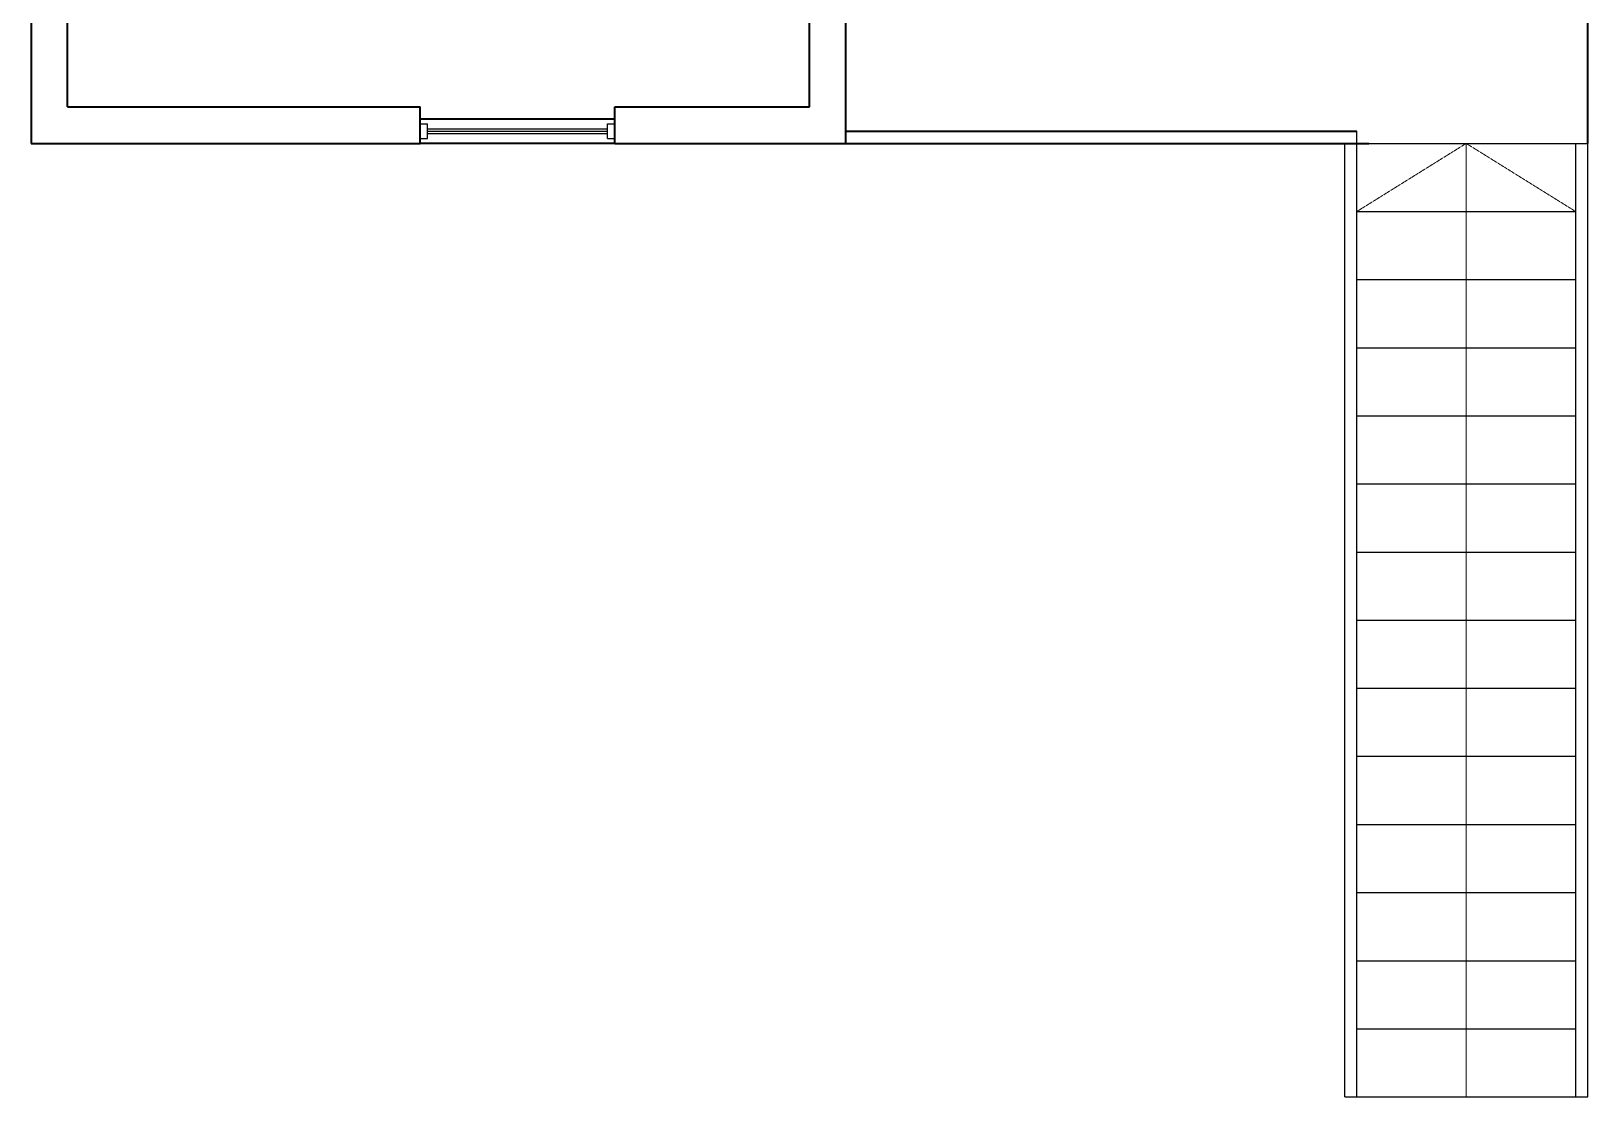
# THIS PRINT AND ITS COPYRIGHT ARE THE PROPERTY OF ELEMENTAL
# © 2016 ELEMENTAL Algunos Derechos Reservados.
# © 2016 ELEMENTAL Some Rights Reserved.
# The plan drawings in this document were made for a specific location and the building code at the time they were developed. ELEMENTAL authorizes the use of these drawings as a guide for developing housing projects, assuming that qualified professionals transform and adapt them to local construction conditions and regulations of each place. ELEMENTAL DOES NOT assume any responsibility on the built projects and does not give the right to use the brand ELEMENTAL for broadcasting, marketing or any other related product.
# Model space of a CAD drawing. Header units: metres. Extents: x -32982 to 1660, y -22516 to -303.
# Drawn here: x -32982 to -18817, y -22516 to -12818 of the extents above; entities that cross this region are included whole.
import ezdxf

# ---------------------------------------------------------------- set-up
doc = ezdxf.new("R2010")
doc.units = ezdxf.units.M
doc.header["$LTSCALE"] = 5
doc.header["$MEASUREMENT"] = 0
doc.linetypes.add('HIDDEN', pattern=[0.375, 0.25, -0.125])
for name, color, linetype, lineweight in [('A-FLOR-LEVL', 7, 'Continuous', 35), ('A-FLOR-OVHD', 3, 'HIDDEN', 18), ('A-FLOR-STRS', 4, 'Continuous', 25), ('A-GLAZ-FULL', 4, 'Continuous', 25), ('A-WALL-FULL-EXTR', 7, 'Continuous', 35)]:
    doc.layers.add(name, color=color, linetype=linetype, lineweight=lineweight)

msp = doc.modelspace()

# ---------------------------------------------------------------- linework, layer by layer
at = {"layer": 'A-FLOR-LEVL'}
for p, q in [((-32982, -560), (-32982, -13840)), ((-27670, -13619), (-29441, -13619)), ((-25568, -13729), (-20920, -13729)), ((-27670, -13840), (-29441, -13840)), ((-25568, -13840), (-20809, -13840))]:
    msp.add_line(p, q, dxfattribs=at)
at = {"layer": 'A-FLOR-OVHD'}
for points in [[(-18928, -14460), (-19924, -13840), (-20920, -14460)], [(-19924, -22516), (-19924, -13840)]]:
    msp.add_lwpolyline(points, dxfattribs=at)
at = {"layer": 'A-FLOR-STRS'}
for p, q in [((-20920, -22516), (-20920, -13729)), ((-21030, -22516), (-21030, -13840)), ((-20920, -13840), (-18817, -13840)), ((-18928, -22516), (-18928, -13840)), ((-18817, -22516), (-18817, -13840)), ((-20920, -14460), (-18928, -14460)), ((-20920, -15079), (-18928, -15079)), ((-20920, -15699), (-18928, -15699)), ((-20920, -16319), (-18928, -16319)), ((-20920, -16938), (-18928, -16938)), ((-20920, -17558), (-18928, -17558)), ((-20920, -18178), (-18928, -18178)), ((-20920, -18798), (-18928, -18798)), ((-20920, -19417), (-18928, -19417)), ((-20920, -20037), (-18928, -20037)), ((-20920, -20657), (-18928, -20657)), ((-20920, -21277), (-18928, -21277)), ((-20920, -21896), (-18928, -21896)), ((-21030, -22516), (-18817, -22516))]:
    msp.add_line(p, q, dxfattribs=at)
at = {"layer": 'A-GLAZ-FULL'}
for p, q in [((-29441, -13663), (-29375, -13663)), ((-29375, -13707), (-27737, -13707)), ((-29375, -13729), (-27737, -13729)), ((-27737, -13663), (-27670, -13663)), ((-29441, -13796), (-29375, -13796)), ((-29375, -13751), (-27737, -13751)), ((-27737, -13796), (-27670, -13796))]:
    msp.add_line(p, q, dxfattribs=at)
at = {"layer": 'A-GLAZ-FULL', "ltscale": 0.001}
for p, q in [((-29375, -13796), (-29375, -13663)), ((-27737, -13796), (-27737, -13663))]:
    msp.add_line(p, q, dxfattribs=at)
at = {"layer": 'A-WALL-FULL-EXTR'}
for p, q in [((-18817, -13840), (-18817, -560)), ((-32650, -13508), (-32650, -892)), ((-25900, -13508), (-25900, -10852)), ((-25568, -13840), (-25568, -10852)), ((-32650, -13508), (-29441, -13508)), ((-29441, -13840), (-29441, -13508)), ((-27670, -13840), (-27670, -13508)), ((-27670, -13508), (-25900, -13508)), ((-32982, -13840), (-29441, -13840)), ((-27670, -13840), (-25900, -13840)), ((-25900, -13840), (-25568, -13840))]:
    msp.add_line(p, q, dxfattribs=at)

doc.saveas('drawing.dxf')
